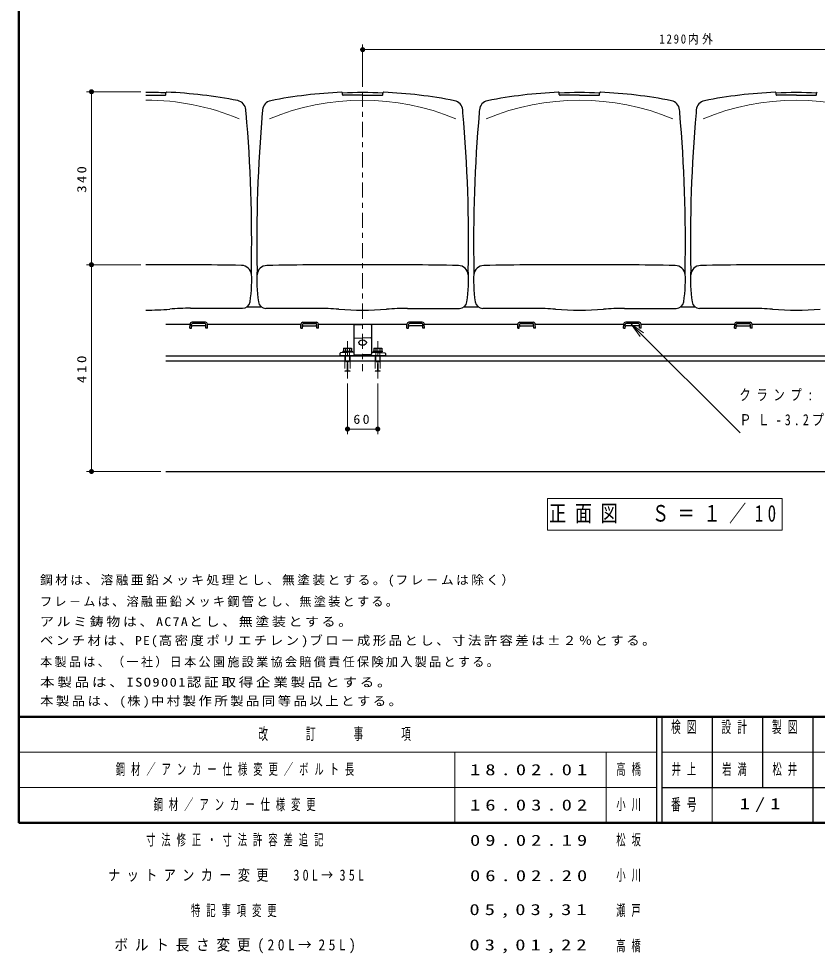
# Model space of a CAD drawing. Units: millimetres on the paper, scale 1:10. Extents: x -365 to 12, y -38 to 257.
# Drawn here: x -365 to -206.6, y -25.9 to 159.4 of the extents above; entities that cross this region are included whole.
import ezdxf

# ---------------------------------------------------------------- set-up
doc = ezdxf.new("R2010")
doc.units = ezdxf.units.MM
for name, pattern in [('USER1', [4.5, 2.5, -2]), ('USER2', [6, 3, -1, 1, -1]), ('USER3', [8, 3, -1, 1, -1, 1, -1])]:
    doc.linetypes.add(name, pattern=pattern)
doc.layers.add('LY_1', color=7, linetype='Continuous', lineweight=25)
doc.layers.add('LY_2', color=7, linetype='Continuous', lineweight=13)
doc.styles.add('ＭＳ ゴシック', font='')
doc.styles.get('ＭＳ ゴシック').set_extended_font_data('MS Gothic')

# ---------------------------------------------------------------- blocks, each defined once
blk = doc.blocks.new('filled_dot')
at = {"color": 0, "linetype": 'Continuous', "lineweight": -2, "const_width": 1.25}
blk.add_lwpolyline([(-0.625, 0, 1), (0.625, 0, 1)], format="xyb", close=True, dxfattribs=at)
blk = doc.blocks.new('open_arrow')
at = {"color": 0, "linetype": 'Continuous', "lineweight": -2}
blk.add_lwpolyline([(7.5, 1.25), (0, 0), (7.5, -1.25)], dxfattribs=at)

msp = doc.modelspace()

# ---------------------------------------------------------------- linework, layer by layer
at = {"layer": 'LY_1', "lineweight": 13}
for p, q in [((-296.798, 145.943), (-296.798, 154.289)), ((-296.798, 153.289), (-167.798, 153.289)), ((-340.798, 144.943), (-351.566, 144.943)), ((-350.566, 110.643), (-350.566, 144.943)), ((-340.798, 110.643), (-351.566, 110.643)), ((-350.566, 69.643), (-350.566, 110.643)), ((-243.558, 98.882), (-221.905, 77.28)), ((-299.798, 87.06), (-299.798, 77.06)), ((-293.798, 87.06), (-293.798, 77.06)), ((-293.798, 78.06), (-299.798, 78.06)), ((-336.798, 69.643), (-351.566, 69.643)), ((-213.624, 64.309), (-260.124, 64.309)), ((-260.124, 64.309), (-260.124, 58.009)), ((-213.624, 58.009), (-213.624, 64.309)), ((-260.124, 58.009), (-213.624, 58.009))]:
    msp.add_line(p, q, dxfattribs=at)
at = {"layer": 'LY_1', "color": 20}
for p, q in [((-335.798, 144.404), (-335.798, 144.702)), ((-339.798, 144.254), (-335.948, 144.254)), ((-330.902, 102.009), (-320.601, 102.009))]:
    msp.add_line(p, q, dxfattribs=at)
at = {"layer": 'LY_1'}
for p, q in [((-300.798, 144.386), (-300.798, 144.685)), ((-292.798, 144.386), (-292.798, 144.685)), ((-257.798, 144.386), (-257.798, 144.685)), ((-249.798, 144.386), (-249.798, 144.685)), ((-214.798, 144.386), (-214.798, 144.685)), ((-206.798, 144.386), (-206.798, 144.685)), ((-296.798, 144.236), (-300.648, 144.236)), ((-296.798, 144.236), (-292.948, 144.236)), ((-253.798, 144.236), (-257.648, 144.236)), ((-253.798, 144.236), (-249.948, 144.236)), ((-210.798, 144.236), (-214.648, 144.236)), ((-210.798, 144.236), (-206.948, 144.236)), ((-305.694, 101.992), (-315.995, 101.992)), ((-287.902, 101.992), (-277.601, 101.992)), ((-262.694, 101.992), (-272.995, 101.992)), ((-244.902, 101.992), (-234.601, 101.992)), ((-219.694, 101.992), (-229.995, 101.992)), ((-331.048, 98.048), (-331.028, 98.86)), ((-330.728, 98.04), (-330.709, 98.779)), ((-327.968, 99.225), (-330.628, 99.225)), ((-328.076, 98.54), (-330.52, 98.54)), ((-328.087, 98.974), (-330.509, 98.974)), ((-327.868, 98.04), (-327.887, 98.779)), ((-327.548, 98.048), (-327.569, 98.86)), ((-309.048, 98.048), (-309.028, 98.86)), ((-308.728, 98.04), (-308.709, 98.779)), ((-308.628, 99.225), (-305.968, 99.225)), ((-308.52, 98.54), (-306.076, 98.54)), ((-308.509, 98.974), (-306.087, 98.974)), ((-305.868, 98.04), (-305.887, 98.779)), ((-305.548, 98.048), (-305.569, 98.86)), ((-288.048, 98.048), (-288.028, 98.86)), ((-287.728, 98.04), (-287.709, 98.779)), ((-284.968, 99.225), (-287.628, 99.225)), ((-285.076, 98.54), (-287.52, 98.54)), ((-285.087, 98.974), (-287.509, 98.974)), ((-284.868, 98.04), (-284.887, 98.779)), ((-284.548, 98.048), (-284.569, 98.86)), ((-266.048, 98.048), (-266.028, 98.86)), ((-265.728, 98.04), (-265.709, 98.779)), ((-265.628, 99.225), (-262.968, 99.225)), ((-265.52, 98.54), (-263.076, 98.54)), ((-265.509, 98.974), (-263.087, 98.974)), ((-262.868, 98.04), (-262.887, 98.779)), ((-262.548, 98.048), (-262.569, 98.86)), ((-245.048, 98.048), (-245.028, 98.86)), ((-244.728, 98.04), (-244.709, 98.779)), ((-241.968, 99.225), (-244.628, 99.225)), ((-242.076, 98.54), (-244.52, 98.54)), ((-242.087, 98.974), (-244.509, 98.974)), ((-241.868, 98.04), (-241.887, 98.779)), ((-241.548, 98.048), (-241.569, 98.86)), ((-223.048, 98.048), (-223.028, 98.86)), ((-222.728, 98.04), (-222.709, 98.779)), ((-222.628, 99.225), (-219.968, 99.225)), ((-222.52, 98.54), (-220.076, 98.54)), ((-222.509, 98.974), (-220.087, 98.974)), ((-219.868, 98.04), (-219.887, 98.779)), ((-219.548, 98.048), (-219.569, 98.86)), ((-331.048, 98.04), (-330.728, 98.04)), ((-327.548, 98.04), (-327.868, 98.04)), ((-309.048, 98.04), (-308.728, 98.04)), ((-305.548, 98.04), (-305.868, 98.04)), ((-288.048, 98.04), (-287.728, 98.04)), ((-284.548, 98.04), (-284.868, 98.04)), ((-266.048, 98.04), (-265.728, 98.04)), ((-262.548, 98.04), (-262.868, 98.04)), ((-245.048, 98.04), (-244.728, 98.04)), ((-241.548, 98.04), (-241.868, 98.04)), ((-223.048, 98.04), (-222.728, 98.04)), ((-219.548, 98.04), (-219.868, 98.04)), ((-335.798, 92.56), (-146.998, 92.56)), ((-335.798, 91.56), (-146.998, 91.56)), ((-335.798, 69.643), (-146.998, 69.643))]:
    msp.add_line(p, q, dxfattribs=at)
at = {"layer": 'LY_1', "linetype": 'USER2', "lineweight": 13}
for p, q in [((-296.798, 144.943), (-296.798, 89.56)), ((-299.798, 95.481), (-299.798, 88.06)), ((-293.798, 95.481), (-293.798, 88.06))]:
    msp.add_line(p, q, dxfattribs=at)
at = {"layer": 'LY_1', "color": 32}
for p, q in [((-319.771, 102.26), (-316.825, 102.26)), ((-319.771, 102.26), (-316.825, 102.26)), ((-276.771, 102.26), (-273.825, 102.26)), ((-233.771, 102.26), (-230.825, 102.26)), ((-335.798, 98.86), (-331.028, 98.86)), ((-327.569, 98.86), (-309.028, 98.86)), ((-305.569, 98.86), (-288.028, 98.86)), ((-284.569, 98.86), (-266.028, 98.86)), ((-262.569, 98.86), (-245.028, 98.86)), ((-241.569, 98.86), (-223.028, 98.86)), ((-219.569, 98.86), (-202.028, 98.86))]:
    msp.add_line(p, q, dxfattribs=at)
at = {"layer": 'LY_1', "color": 4}
for p, q in [((-298.548, 98.86), (-298.548, 92.908)), ((-298.451, 98.763), (-296.798, 98.81)), ((-295.145, 98.763), (-296.798, 98.81)), ((-295.048, 98.86), (-295.048, 92.908)), ((-298.451, 96.138), (-296.798, 96.09)), ((-295.145, 96.138), (-296.798, 96.09)), ((-301.298, 93.065), (-301.298, 92.56)), ((-298.548, 93.287), (-301.203, 93.165)), ((-298.451, 92.808), (-296.798, 92.76)), ((-295.145, 92.808), (-296.798, 92.76)), ((-295.048, 93.287), (-292.394, 93.165)), ((-292.298, 93.065), (-292.298, 92.56)), ((-292.298, 92.56), (-301.298, 92.56))]:
    msp.add_line(p, q, dxfattribs=at)
at = {"layer": 'LY_1', "color": 2}
for p, q in [((-300.698, 93.52), (-300.698, 93.36)), ((-300.698, 93.52), (-298.898, 93.52)), ((-300.698, 93.36), (-298.898, 93.36)), ((-300.588, 94.07), (-299.008, 94.07)), ((-300.588, 94.07), (-300.588, 93.52)), ((-300.193, 94.07), (-300.193, 93.52)), ((-299.403, 94.07), (-299.403, 93.52)), ((-299.008, 94.07), (-299.008, 93.52)), ((-298.898, 93.52), (-298.898, 93.36)), ((-294.698, 93.52), (-294.698, 93.36)), ((-294.698, 93.52), (-292.898, 93.52)), ((-294.698, 93.36), (-292.898, 93.36)), ((-294.588, 94.07), (-293.008, 94.07)), ((-294.588, 94.07), (-294.588, 93.52)), ((-294.193, 94.07), (-294.193, 93.52)), ((-293.403, 94.07), (-293.403, 93.52)), ((-293.008, 94.07), (-293.008, 93.52)), ((-292.898, 93.52), (-292.898, 93.36))]:
    msp.add_line(p, q, dxfattribs=at)
at = {"layer": 'LY_1', "color": 2, "linetype": 'USER1', "lineweight": 13}
for p, q in [((-300.198, 93.52), (-300.198, 91.52)), ((-299.398, 93.52), (-299.398, 91.52)), ((-294.198, 93.52), (-294.198, 91.52)), ((-293.398, 93.52), (-293.398, 91.52)), ((-300.298, 92.56), (-299.298, 92.56)), ((-300.298, 92.56), (-300.298, 89.61)), ((-300.198, 91.52), (-299.398, 91.52)), ((-299.848, 91.06), (-299.848, 89.56)), ((-299.848, 91.06), (-299.748, 91.06)), ((-299.748, 91.06), (-299.748, 89.56)), ((-299.298, 92.56), (-299.298, 89.61)), ((-294.298, 92.56), (-293.298, 92.56)), ((-294.298, 92.56), (-294.298, 89.61)), ((-294.198, 91.52), (-293.398, 91.52)), ((-293.848, 91.06), (-293.848, 89.56)), ((-293.848, 91.06), (-293.748, 91.06)), ((-293.748, 91.06), (-293.748, 89.56)), ((-293.298, 92.56), (-293.298, 89.61)), ((-300.248, 89.56), (-300.298, 89.61)), ((-300.298, 89.61), (-299.848, 89.61)), ((-300.248, 89.56), (-299.848, 89.56)), ((-299.298, 89.61), (-299.748, 89.61)), ((-299.348, 89.56), (-299.748, 89.56)), ((-299.348, 89.56), (-299.298, 89.61)), ((-294.248, 89.56), (-294.298, 89.61)), ((-294.298, 89.61), (-293.848, 89.61)), ((-294.248, 89.56), (-293.848, 89.56)), ((-293.298, 89.61), (-293.748, 89.61)), ((-293.348, 89.56), (-293.748, 89.56)), ((-293.348, 89.56), (-293.298, 89.61))]:
    msp.add_line(p, q, dxfattribs=at)
at = {"layer": 'LY_1', "linetype": 'USER3', "lineweight": 13}
for p, q in [((-300.131, 91.36), (-299.466, 91.36)), ((-294.131, 91.36), (-293.466, 91.36))]:
    msp.add_line(p, q, dxfattribs=at)
at = {"layer": 'LY_1', "color": 20}
for centre, radius, start, end in [((-339.798, 49.574), 95.219, 87.59239, 90), ((-335.648, 144.702), 0.15, 87.50232, 180), ((-339.798, 49.574), 95.369, 78.98019, 87.50205), ((-335.948, 144.404), 0.15, 269.99997, 0.00002), ((-321.951, 141.221), 2, 5.10992, 78.98019), ((-610.93, 115.38), 292.132, 4.987, 5.10992), ((-610.93, 115.38), 292.132, 358.84704, 4.98699), ((-337.046, -893.153), 1003.8, 89.07397, 90.1571), ((-320.861, 108.516), 2, 3.85599, 88.89642), ((-348.63, 107.644), 29.832, 351.60797, 3.85599), ((-330.902, 52.009), 50, 90.00001, 94.76491), ((-320.601, 103.509), 1.5, 270, 351.60798), ((-339.798, 158.725), 57.086, 270, 274.76502)]:
    msp.add_arc(centre, radius, start, end, dxfattribs=at)
at = {"layer": 'LY_1'}
for centre, radius, start, end in [((-296.798, 49.556), 95.369, 92.49799, 101.01981), ((-300.948, 144.685), 0.15, 0, 92.49767), ((-296.798, 49.556), 95.219, 87.59239, 92.40763), ((-292.648, 144.685), 0.15, 87.50232, 180), ((-296.798, 49.556), 95.369, 78.98019, 87.50204), ((-253.798, 49.556), 95.369, 92.49799, 101.01981), ((-257.948, 144.685), 0.15, 0, 92.49767), ((-253.798, 49.556), 95.219, 87.59239, 92.40763), ((-249.648, 144.685), 0.15, 87.50232, 180), ((-253.798, 49.556), 95.369, 78.98019, 87.50204), ((-210.798, 49.556), 95.369, 92.49799, 101.01981), ((-214.948, 144.685), 0.15, 0, 92.49767), ((-210.798, 49.556), 95.219, 87.59239, 92.40763), ((-206.648, 144.685), 0.15, 87.50232, 180), ((-314.645, 141.204), 2, 101.01981, 174.89008), ((-300.648, 144.386), 0.15, 179.99998, 270.00003), ((-292.948, 144.386), 0.15, 269.99997, 0.00002), ((-278.951, 141.204), 2, 5.10992, 78.98019), ((-271.645, 141.204), 2, 101.01981, 174.89008), ((-257.648, 144.386), 0.15, 179.99998, 270.00003), ((-249.948, 144.386), 0.15, 269.99997, 0.00002), ((-235.951, 141.204), 2, 5.10992, 78.98019), ((-228.645, 141.204), 2, 101.01981, 174.89008), ((-214.648, 144.386), 0.15, 179.99998, 270.00003), ((-206.948, 144.386), 0.15, 269.99997, 0.00002), ((-25.666, 115.363), 292.132, 174.89008, 175.013), ((-567.93, 115.363), 292.132, 4.987, 5.10992), ((17.334, 115.363), 292.132, 174.89008, 175.013), ((-524.93, 115.363), 292.132, 4.987, 5.10992), ((60.334, 115.363), 292.132, 174.89008, 175.013), ((-25.666, 115.363), 292.132, 175.01301, 181.15295), ((-567.93, 115.363), 292.132, 358.84704, 4.98699), ((17.334, 115.363), 292.132, 175.01301, 181.15295), ((-524.93, 115.363), 292.132, 358.84704, 4.98699), ((60.334, 115.363), 292.132, 175.01301, 181.15295), ((-287.966, 107.627), 29.832, 176.14401, 188.39203), ((-315.735, 108.498), 2, 91.10358, 176.14401), ((-299.551, -893.171), 1003.8, 89.84289, 90.92603), ((-294.046, -893.171), 1003.8, 89.07397, 90.1571), ((-277.861, 108.498), 2, 3.85599, 88.89642), ((-305.63, 107.627), 29.832, 351.60797, 3.85599), ((-244.966, 107.627), 29.832, 176.14401, 188.39203), ((-272.735, 108.498), 2, 91.10358, 176.14401), ((-256.551, -893.171), 1003.8, 89.84289, 90.92603), ((-251.046, -893.171), 1003.8, 89.07397, 90.1571), ((-234.861, 108.498), 2, 3.85599, 88.89642), ((-262.63, 107.627), 29.832, 351.60797, 3.85599), ((-201.966, 107.627), 29.832, 176.14401, 188.39203), ((-229.735, 108.498), 2, 91.10358, 176.14401), ((-213.551, -893.171), 1003.8, 89.84289, 90.92603), ((-208.046, -893.171), 1003.8, 89.07397, 90.1571), ((-315.995, 103.492), 1.5, 188.39202, 270), ((-305.694, 51.992), 50, 85.23509, 89.99999), ((-287.902, 51.992), 50, 90.00001, 94.76491), ((-277.601, 103.492), 1.5, 270, 351.60798), ((-272.995, 103.492), 1.5, 188.39202, 270), ((-262.694, 51.992), 50, 85.23509, 89.99999), ((-244.902, 51.992), 50, 90.00001, 94.76491), ((-234.601, 103.492), 1.5, 270, 351.60798), ((-229.995, 103.492), 1.5, 188.39202, 270), ((-219.694, 51.992), 50, 85.23509, 89.99999), ((-296.798, 158.708), 57.086, 265.23494, 274.76502), ((-253.798, 158.708), 57.086, 265.23494, 274.76502), ((-210.798, 158.708), 57.086, 265.23494, 274.76502), ((-330.628, 98.825), 0.4, 90.00002, 178.56125), ((-330.52, 98.34), 0.2, 90.00002, 178.56124), ((-330.509, 98.774), 0.2, 90.00002, 178.56125), ((-328.087, 98.774), 0.2, 1.43873, 89.99996), ((-328.076, 98.34), 0.2, 1.43873, 89.99996), ((-327.968, 98.825), 0.4, 1.43873, 90.00002), ((-308.628, 98.825), 0.4, 89.99998, 178.56127), ((-308.52, 98.34), 0.2, 90.00004, 178.56127), ((-308.509, 98.774), 0.2, 90.00004, 178.56127), ((-306.087, 98.774), 0.2, 1.43875, 89.99998), ((-306.076, 98.34), 0.2, 1.43876, 89.99998), ((-305.968, 98.825), 0.4, 1.43875, 89.99998), ((-287.628, 98.825), 0.4, 90.00002, 178.56125), ((-287.52, 98.34), 0.2, 90.00002, 178.56124), ((-287.509, 98.774), 0.2, 90.00002, 178.56125), ((-285.087, 98.774), 0.2, 1.43873, 89.99996), ((-285.076, 98.34), 0.2, 1.43873, 89.99996), ((-284.968, 98.825), 0.4, 1.43873, 90.00002), ((-265.628, 98.825), 0.4, 89.99998, 178.56127), ((-265.52, 98.34), 0.2, 90.00004, 178.56127), ((-265.509, 98.774), 0.2, 90.00004, 178.56127), ((-263.087, 98.774), 0.2, 1.43875, 89.99998), ((-263.076, 98.34), 0.2, 1.43876, 89.99998), ((-262.968, 98.825), 0.4, 1.43875, 89.99998), ((-244.628, 98.825), 0.4, 90.00002, 178.56125), ((-244.52, 98.34), 0.2, 90.00002, 178.56124), ((-244.509, 98.774), 0.2, 90.00002, 178.56125), ((-242.087, 98.774), 0.2, 1.43873, 89.99996), ((-242.076, 98.34), 0.2, 1.43873, 89.99996), ((-241.968, 98.825), 0.4, 1.43873, 90.00002), ((-222.628, 98.825), 0.4, 89.99998, 178.56127), ((-222.52, 98.34), 0.2, 90.00004, 178.56127), ((-222.509, 98.774), 0.2, 90.00004, 178.56127), ((-220.087, 98.774), 0.2, 1.43875, 89.99998), ((-220.076, 98.34), 0.2, 1.43876, 89.99998), ((-219.968, 98.825), 0.4, 1.43875, 89.99998)]:
    msp.add_arc(centre, radius, start, end, dxfattribs=at)
at = {"layer": 'LY_1', "color": 20, "lineweight": 13}
msp.add_arc((-339.798, 94.969), 48.308, 67.49644, 89.99998, dxfattribs=at)
at = {"layer": 'LY_1', "lineweight": 13}
for centre in [(-296.798, 94.952), (-253.798, 94.952), (-210.798, 94.952)]:
    msp.add_arc(centre, 48.308, 67.49644, 112.50358, dxfattribs=at)
at = {"layer": 'LY_1', "color": 4}
for centre, start, end in [((-298.448, 98.663), 91.63684, 179.99996), ((-295.148, 98.663), 0, 88.36312), ((-298.448, 96.238), 179.99998, 268.3631), ((-295.148, 96.238), 271.63682, 359.99995), ((-301.198, 93.065), 92.63251, 179.99996), ((-298.448, 92.908), 179.99998, 268.3631), ((-295.148, 92.908), 271.63682, 359.99995), ((-292.398, 93.065), 0, 87.36755)]:
    msp.add_arc(centre, 0.1, start, end, dxfattribs=at)
msp.add_ellipse((-296.798, 95.204), major_axis=(0.75, 0), ratio=0.707123, dxfattribs=at)
at = {"layer": 'LY_2', "lineweight": 50}
for p, q in [((-365, 257), (-365, 0)), ((-365, 21), (0, 21)), ((-365, 0), (0, 0))]:
    msp.add_line(p, q, dxfattribs=at)
at = {"layer": 'LY_2', "lineweight": 25}
for p, q in [((-238.5, 21), (-238.5, 0)), ((-237.5, 21), (-237.5, 0)), ((-227.5, 21), (-227.5, 7)), ((-217.5, 21), (-217.5, 7)), ((-207.5, 21), (-207.5, 0)), ((-237.5, 7), (0, 7))]:
    msp.add_line(p, q, dxfattribs=at)
at = {"layer": 'LY_2'}
for p, q in [((-365, 14), (-238.5, 14)), ((-278.5, 14), (-278.5, 0)), ((-248.5, 14), (-248.5, 0)), ((-237.5, 14), (-182.5, 14)), ((-365, 7), (-238.5, 7)), ((-227.5, 7), (-227.5, 0))]:
    msp.add_line(p, q, dxfattribs=at)

# ---------------------------------------------------------------- block references
at = {"layer": 'LY_1', "lineweight": 13, "xscale": 0.4, "yscale": 0.4}
for p in [(-296.798, 153.289), (-299.798, 78.06)]:
    msp.add_blockref('filled_dot', p, dxfattribs=at)
for name, p, rotation in [('filled_dot', (-350.566, 144.943), 270), ('filled_dot', (-350.566, 110.643), 90), ('filled_dot', (-350.566, 110.643), 270), ('open_arrow', (-243.558, 98.882), 315.1), ('filled_dot', (-293.798, 78.06), 180), ('filled_dot', (-350.566, 69.643), 90)]:
    msp.add_blockref(name, p, dxfattribs=dict(at, rotation=rotation))

# ---------------------------------------------------------------- texts
at = {"layer": 'LY_1', "style": 'ＭＳ ゴシック'}
for s, insert, char_height, attachment_point in [('\\T1.33;\\W0.85;1290内外', (-232.298, 154.289), 1.833, 8), ('\\T1.5;\\W0.75;クランプ:', (-222.096, 84.78), 2.199, 4), ('\\T1.34;\\W1.1;60', (-296.798, 79.06), 1.833, 8), ('\\T1.5;\\W0.8;ＰＬ-3.2プレス成型', (-222.096, 79.78), 2.199, 4), ('\\T1.51;\\W0.75;正面図\u3000Ｓ＝１／10', (-236.874, 61.159), 3.299, 5), ('\\T1.19;\\W1.05;鋼材は、溶融亜鉛メッキ処理とし、無塗装とする。(フレ－ムは除く）', (-360.762, 46.776), 1.76, 7), ('\\T1.19;フレ－ムは、溶融亜鉛メッキ鋼管とし、無塗装とする。', (-360.762, 42.776), 1.76, 7), ('\\T1.19;\\W1.15;アルミ鋳物は、AC7Aとし、無塗装とする。', (-360.762, 38.776), 1.76, 7), ('\\T1.19;\\W1.1;ベンチ材は、PE(高密度ポリエチレン)ブロー成形品とし、寸法許容差は±２％とする。', (-360.762, 34.776), 1.76, 7), ('\\T1.19;本製品は、（一社）日本公園施設業協会賠償責任保険加入製品とする。', (-360.762, 30.776), 1.76, 7), ('\\T1.19;\\W1.2;本製品は、ISO9001認証取得企業製品とする。', (-360.762, 26.776), 1.76, 7), ('\\T1.19;\\W1.1;本製品は、(株)中村製作所製品同等品以上とする。', (-360.762, 22.776), 1.76, 7), ('\\T1.64;\\W0.6;鋼材／アンカー仕様変更／ボルト長', (-345.75, 10.5), 2.199, 4), ('\\T1.5;\\W1.35;18.02.01', (-275.5, 10.5), 2.199, 4), ('\\T1.64;\\W0.6;高橋', (-246.5, 10.5), 2.199, 4), ('\\T1.64;\\W0.6;井上', (-232.5, 10.5), 2.199, 5), ('\\T1.64;\\W0.6;岩満', (-225.5, 10.5), 2.199, 4), ('\\T1.64;\\W0.6;松井', (-212.5, 10.5), 2.199, 5), ('\\T1.64;\\W0.6;鋼材／アンカー仕様変更', (-338.25, 3.5), 2.199, 4), ('\\T1.5;\\W1.35;16.03.02', (-275.5, 3.5), 2.199, 4), ('\\T1.64;\\W0.6;小川', (-246.5, 3.5), 2.199, 4), ('\\T1.5;\\W1.35;1/1', (-217.5, 3.5), 2.199, 5), ('\\T1.64;\\W0.6;寸法修正・寸法許容差追記', (-339.75, -3.5), 2.199, 4), ('\\T1.5;\\W1.35;09.02.19', (-275.5, -3.5), 2.199, 4), ('\\T1.64;\\W0.6;松坂', (-246.5, -3.5), 2.199, 4), ('\\T1.53;\\W0.8;ナットアンカー変更\u300030L→35L', (-347.25, -10.5), 2.199, 4), ('\\T1.64;\\W0.6;小川', (-246.5, -10.5), 2.199, 4), ('\\T1.5;\\W1.35;06.02.20', (-275.5, -10.5), 2.199, 4), ('\\T1.64;\\W0.6;特記事項変更', (-321.75, -17.5), 2.199, 5), ('\\T1.5;\\W1.35;05,03,31', (-263.5, -17.5), 2.199, 5), ('\\T1.64;\\W0.6;瀬戸', (-243.5, -17.5), 2.199, 5), ('\\T1.5;\\W0.9;ボルト長さ変更(20L→25L)', (-321.75, -24.5), 2.199, 5), ('\\T1.5;\\W1.35;03,01,22', (-263.5, -24.5), 2.199, 5), ('\\T1.64;\\W0.6;高橋', (-243.5, -24.5), 2.199, 5)]:
    msp.add_mtext(s, dxfattribs=dict(at, insert=insert, char_height=char_height, attachment_point=attachment_point))
at = {"layer": 'LY_1', "char_height": 1.833, "attachment_point": 8, "rotation": 90, "style": 'ＭＳ ゴシック'}
for s, insert in [('\\T1.33;\\W1.15;340', (-351.566, 127.793)), ('\\T1.33;\\W1.2;410', (-351.566, 90.143))]:
    msp.add_mtext(s, dxfattribs=dict(at, insert=insert))
at = {"layer": 'LY_2', "color": 4, "char_height": 2.346, "style": 'ＭＳ ゴシック'}
for s, insert, attachment_point in [('\\T1.64;\\W0.6;検図', (-232.5, 20.167), 2), ('\\T1.64;\\W0.6;設計', (-222.5, 20.167), 2), ('\\T1.64;\\W0.6;製図', (-212.5, 20.167), 2), ('\\T1.64;\\W0.6;改\u3000\u3000訂\u3000\u3000事\u3000\u3000項', (-301.75, 17.5), 5), ('\\T1.64;\\W0.6;番号', (-232.5, 3.5), 5)]:
    msp.add_mtext(s, dxfattribs=dict(at, insert=insert, attachment_point=attachment_point))

doc.saveas('drawing.dxf')
